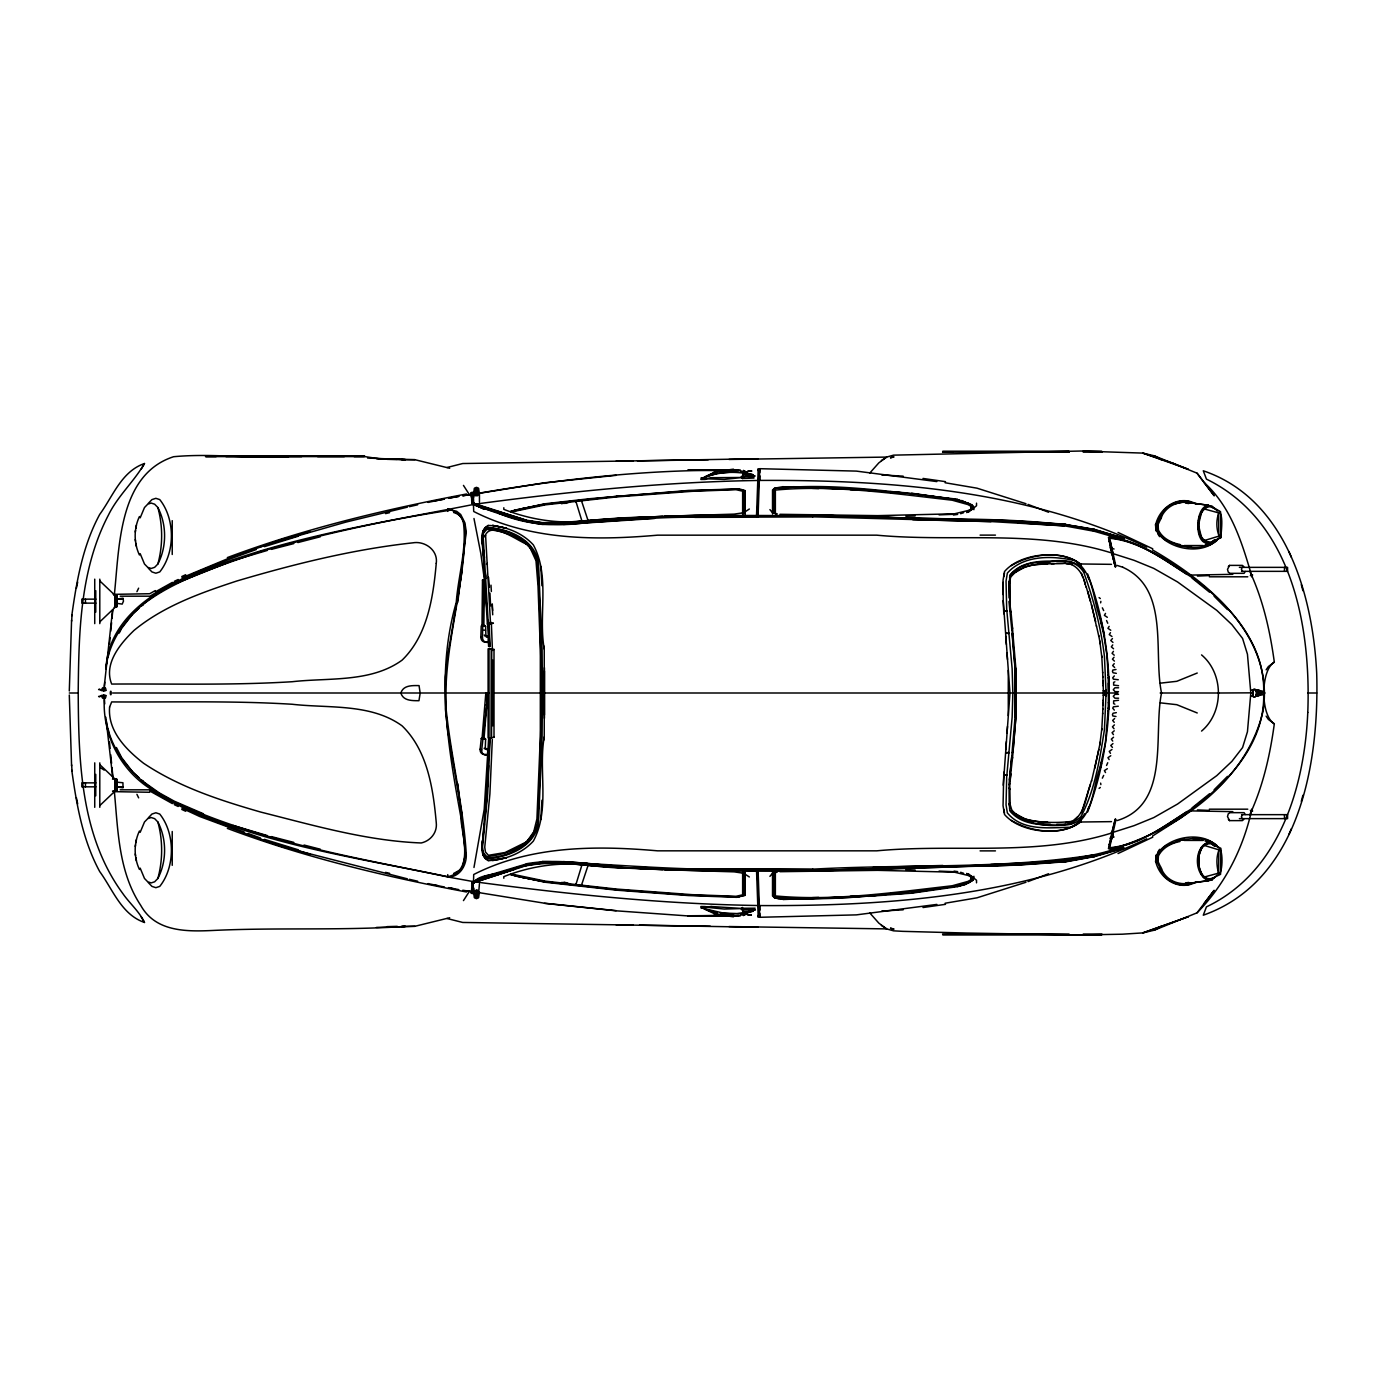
<?xml version="1.0" encoding="UTF-8"?>
<svg xmlns="http://www.w3.org/2000/svg" width="1386" height="1386" viewBox="0 0 1386 1386"><rect width="100%" height="100%" fill="white"/><g stroke="black" fill="none" stroke-linecap="round" stroke-linejoin="round"><path stroke-width="1.5" d="M112.561 791.008L116.701 791.042L116.701 790.072M116.701 789.171L115.229 789.899M116.701 783.748L116.701 785.273L115.229 785.273M116.701 782.016L116.701 780.89L115.107 780.89M115.107 607.137L116.701 606.375M116.701 606.011L115.107 605.595M116.701 600.034L116.701 601.576L115.229 601.576M116.701 598.319L115.107 598.319L116.701 598.423L116.701 597.193L115.107 597.193M1245.217 814.518L1244.126 812.664L1230.179 812.664L1228.256 813.825L1227.494 816.631L1229.607 820.616L1242.341 820.616L1243.744 819.455M473.51 882.432L473.7 874.514C530.422 845.616 595.304 845.391 657.57 850.831L876.749 850.831C954.989 843.537 1035.55 856.894 1111.815 832.951L1115.349 819.074M756.496 869.42L758.211 917.237L758.003 915.488M542.307 861.364C614.189 863.928 685.931 871.69 758.021 868.779L759.753 917.289L856.323 914.881L936.867 904.417M544.438 718.312L544.438 667.688M481.826 738.028L483.056 738.565L482.085 738.08L485.81 693.329L487.768 693.381L484.026 738.53L481.756 738.547L485.62 739.171L485.273 748.007L487.924 749.653L487.335 755.041L484.095 754.348A5.232 4.435 -66.6 0 1 480.11 749.237L481.271 738.478L485.135 739.085M541.146 734.771L541.233 724.999M539.466 785.446L541.614 693L539.466 600.536M544.248 739.743L544.248 646.24M1009.06 788.045L1009.199 804.868M1009.857 788.859L1010.169 804.4M486.867 693.381L486.729 705.127L481.704 749.913A5.232 4.435 -66.6 0 0 485.689 755.041M1106.548 765.47L1107.743 762.733M105.804 717.203C110.135 755.994 140.714 785.342 174.203 801.922C260.707 841.735 355.111 857.743 447.713 876.68L447.747 874.601M471.5 892.134C472.314 897.47 476.559 885.775 471.777 887.733L471.812 882.83L482.571 878.031L525.155 865.055L541.354 862.612L552.65 862.733M514.449 867.792C503.846 877.286 464.466 870.165 474.358 893.537L476.472 894.42L478.586 893.537L479.452 883.783M1251.523 695.928C1260.307 700.398 1252.615 687.196 1259.562 690.297C1262.351 693.191 1257.76 699.133 1256.114 694.525M1103.36 695.322L1103.36 690.678M1010.082 810.481C1024.289 825.71 1065.626 832.154 1080.941 816.579C1094.94 790.349 1099.808 759.008 1104.434 729.608L1106.08 693L1104.434 656.392C1101.004 627.754 1093.641 599.601 1083.817 572.522C1074.081 555.803 1052.944 562.543 1037.352 562.543C1027.061 563.132 1016.7 567.394 1010.082 575.502L1009.355 581.236M69.3 690.956L71.587 620.096M1009.736 602.494L1009.822 596.43M473.007 494.282L472.903 492.428L471.344 492.55L471.812 503.153L484.009 509.112L473.51 504.452C372.366 524.549 268.468 539.379 174.22 583.298L174.203 584.078C140.714 600.658 110.135 630.006 105.804 668.797M1102.996 705.301L1103.083 702.719M1105.993 696.049L1105.993 689.933M1108.211 708.315L1108.332 702.633M1108.644 696.084L1108.211 677.685M1087.663 811.953C1116.319 735.81 1116.336 650.19 1087.663 574.029M1012.04 633.454L1015.037 668.485L1015.176 717.567M1015.176 717.151L1015.176 668.433L1011.901 629.279M1100.64 783.125L1100.865 784.615M488.582 739.518L484.216 809.32L473.977 867.48M1012.023 752.598L1015.037 717.498M1012.161 752.581L1009.372 780.006M1012.889 752.529L1015.869 717.757L1015.886 668.797M489.241 739.466L486.85 793.121M489.639 739.656L488.998 755.301M490.09 739.414L487.664 793.814L482.519 847.089L483.368 852.788L486.815 856.6C505.543 854.764 529.071 847.348 535.81 827.685M492.74 725.866L492.74 660.117M492.325 739.379L489.899 793.97L484.753 847.227L485.464 852.026L488.444 855.318L505.006 852.529L526.351 841.96M758.974 915.73L757.345 869.767M1012.525 758.177L1015.921 716.493M1102.667 713.807L1102.858 708.714M1103.031 703.43L1103.169 700.207M1102.338 778.17L1103.672 775.432M1108.072 711.087L1108.194 707.969M488.461 642.376L485.204 642.151A5.232 4.522 -82 0 1 480.838 636.919L481.219 625.952L485.602 626.177L485.88 635.186L488.652 636.884L488.461 642.376L486.815 642.376A5.232 4.522 -82 0 1 482.449 637.144L483.853 587.612M483.87 625.433C477.113 625.796 489.847 626.368 482.9 625.45M481.999 625.45L482.484 580.11L484.442 579.85L483.853 625.97M544.438 714.951L544.438 671.032M1108.783 709.511L1108.783 676.472M539.293 786.572L539.83 771.759M540.575 751.507L541.129 736.694M539.431 786.364L537.837 818.831C537.352 844.715 508.991 856.998 486.711 858.142L487.37 858.54C509.771 857.432 538.201 844.958 538.686 818.97L542.099 736.832L542.463 690.938L542.099 649.168L538.686 567.03C538.201 541.042 509.771 528.551 487.37 527.442L486.677 527.858C508.974 528.967 537.352 541.285 537.837 567.151L539.431 599.618M544.248 736.919C538.201 770.737 550.346 809.719 533.333 841.111C522.037 853.464 504.729 860.1 488.184 860.602C480.89 856.773 481.323 847.141 482.657 840.193L488.132 771.759M701.836 908.263L703.048 908.177L700.9 907.83L705.422 908.003L702.962 907.691M743.156 909.944L741.285 909.389L753.759 909.372M488.565 765.592L487.56 786.971M753.984 478.031L742.498 478.551C741.51 473.769 757.154 478.672 754.157 475.675M1103.117 700.918L1103.377 695.079L1106.08 693L1108.696 692.948L1106.08 693.017L1103.377 690.904L1103.117 685.082M1102.823 709.424L1103.031 704.59M1108.367 702.841L1108.367 683.142M756.496 516.562L758.211 468.745L758.003 470.512M757.345 516.216L758.974 470.27M694.715 517.376L758.021 517.203L759.753 468.693L856.323 471.101L936.867 481.583M139.432 516.528C133.749 528.603 133.749 542.931 139.432 555.006M139.432 830.994C133.749 843.052 133.749 857.397 139.432 869.455M1259.822 692.463L1259.822 693.52M1261.399 693.52L1261.399 692.463M110.239 692.48C111.382 687.577 111.382 698.405 110.239 693.52M537.768 817.931L538.513 804.971M540.8 819.628L541.909 800.259M1101.783 729.348L1102.702 713.097M1108.124 710.741L1105.37 742.983L1101.108 762.577M1003.793 772.193L1003.048 805.734L1004.521 814.466C1020.391 833.107 1061.468 836.901 1080.456 822.054M1161.503 693.104C1153.013 734.961 1170.685 804.105 1117.185 820.564M1191.51 576.316C1166.7 559.511 1140.626 542.255 1110.688 536.607L1108.436 537.352L1111.884 553.257L1134.008 560.308L1153.776 568.399L1177.598 581.981L1216.769 610.36L1231.877 624.618L1242.584 638.444L1247.452 654.261L1250.813 693L1247.452 731.721L1242.584 747.556L1231.877 761.382L1216.769 775.64L1177.598 804.019L1153.776 817.584L1134.008 825.675L1111.884 832.726L1108.436 848.648L1110.688 849.393C1177.147 830.197 1245.858 782.276 1262.854 711.884C1275.328 638.322 1209.978 582.934 1152.476 549.913M71.622 621.171L72.037 614.864M104.348 687.872L104.73 682.12M1003.239 785.238L1009.978 693L1003.239 600.762L1003.048 580.249L1004.521 571.534C1020.391 552.893 1061.468 549.081 1080.456 563.929M1008.973 784.563L1011.797 756.254M1009.701 784.199L1010.983 773.96M1155.699 861.59L1155.941 855.162M1155.526 861.624L1156.6 854.989C1167.74 835.966 1204.295 829.694 1218.45 847.885M1156.167 861.503L1157.449 861.26L1157.83 855.353L1161.295 849.843L1167.151 845.113M1196.499 881.825C1179.642 891.683 1159.822 879.452 1155.733 861.59L1158.09 861.156L1158.436 855.89C1162.49 847.747 1171.343 843.156 1179.988 841.475M1198.543 856.236L1198.578 865.817M1006.375 741.579L1005.682 749.965M1006.998 732.934L1007.483 726.455M1008.28 715.661L1008.28 670.322M1198.578 520.183L1198.543 529.747M104.262 686.399L112.578 609.927M1109.372 844.455L1113.287 835.013L1112.473 832.016L1109.043 848.18C1137.854 846.118 1163.2 826.68 1187.005 811.555M114.31 594.958C119.439 547.834 118.243 474.653 173.596 456.722C211.833 453.101 250.208 458.766 288.496 456.86M484.39 823.89L482.068 846.881M484.805 819.421L485.706 809.822M486.139 805.266L487.214 793.762M1012.56 757.466L1009.857 781.756M108.229 656.756L108.87 650.363M109.494 643.97L110.118 637.577M110.741 631.184L111.59 622.66M112.006 618.399L112.838 609.875M472.903 492.428C475.814 499.982 469.767 500.294 471.344 492.55M833.54 515.661L694.681 515.384L621.032 517.879L563.426 522.418L542.376 522.626L526.455 520.218L471.864 502.72L482.571 507.952L525.155 520.928L541.354 523.388L587.317 521.396M472.661 494.369L472.626 492.896L471.309 493M473.094 493.277L473.7 511.486C530.422 540.384 595.304 540.609 657.57 535.169L876.749 535.169C954.989 542.446 1035.55 529.088 1111.815 553.031L1115.349 566.926L1109.354 541.354M1085.238 584.494C1083.332 573.579 1075.12 561.555 1062.646 563.6C1045.027 564.189 1023.266 561.642 1010.619 576.94L1009.701 582.934M568.918 884.164L561.261 882.622L568.988 883.506M561.191 883.28L563.184 882.293M563.114 882.951L564.622 882.276M567.463 883.402C561.625 880.803 566.909 884.632 565.99 882.553M759.528 470.807L759.753 468.693L759.753 472.713M1201.558 654.902C1223.994 673.735 1223.994 712.248 1201.558 731.08M104.262 699.583C102.616 737.56 122.869 774.376 156.393 792.29C245.391 842.844 349.151 855.734 447.782 876.957C459.788 877.477 466.805 865.055 466.268 854.226C463.322 805.387 451.143 757.813 446.136 709.251C443.26 653.759 461.122 600.173 464.431 545.062C465.939 534.06 467.602 516.077 453.603 512.508M1101.697 730.162L1101.818 728.655M1099.808 745.027L1100.103 742.168M457.796 602.269L466.268 531.774L464.916 522.851L460.689 514.483L456.67 511.295L447.782 509.043M482.415 840.644L481.791 850.19M1101.142 623.665L1099.843 618C1092.948 598.665 1093.554 573.319 1074.999 560.654C1052.927 555.63 1023.682 554.643 1007.379 573.076L1006.045 581.011L1006.686 608.922L1012.144 668.762L1012.854 692.983L1015.851 693L1012.854 692.983L1012.144 717.22L1006.686 777.061L1006.045 804.971L1007.379 812.924C1022.504 831.392 1048.925 827.65 1070.235 827.269C1093.589 817.983 1092.445 788.236 1099.843 767.983L1101.142 762.317M1100.068 742.879L1101.731 729.452M526.68 520.512C512.075 515.228 482.137 507.311 473.267 503.083L483.853 507.952L497.886 511.573M694.715 517.255C643.832 516.753 593.329 523.839 542.532 524.48C518.728 521.032 495.668 512.768 473.215 504.539L473.51 502.598L471.864 502.72M473.717 502.893L473.215 504.539M742.342 909.684A9.927 1.057 2.1 0 1 743.156 908.991L743.589 912.872L749.012 911.797L743.52 914.604L736.954 915.73M1256.114 691.458L1256.132 690.072L1251.523 690.072M740.367 913.928L743.589 913.495L742.827 910.03M71.76 615.852C76.628 580.977 82.727 545.772 99.688 514.449C112.959 496.257 121.466 471.431 144.473 463.513C134.044 481.531 117.741 496.049 108.437 515.055C80.197 569.04 78.829 631.41 78.222 690.973L78.222 695.01C78.673 762.976 80.994 836.59 122.852 893.606C129.626 903.377 139.432 911.624 144.473 922.47C121.466 914.552 112.959 889.743 99.688 871.534C82.727 840.211 76.628 805.023 71.76 770.148M1266.128 716.129L1268.381 719.438L1274.323 723.838C1270.061 755.024 1263.114 786.001 1249.791 814.673M1259.025 691.337L1259.025 694.646M1259.164 693.537C1257.241 698.787 1257.241 687.213 1259.164 692.446M1259.909 691.978L1260.394 693.641L1260.065 692.827M135.863 528.309L136.4 525.19M135.863 842.775L136.4 839.656M1093.329 531.011L1122.573 539.466L1123.821 538.253L1093.797 529.175M135.256 531.981L135.533 530.353M135.256 846.448L135.533 844.819M1009.562 577.615L1010.013 575.051C1019.507 563.097 1035.81 561.018 1050.138 561.105C1062.889 560.065 1077.459 559.407 1084.649 572.279M1116.007 566.562L1109.632 538.27C1140.228 541.06 1166.683 561.347 1191.925 577.425C1229.486 604.123 1265.435 644.074 1263.651 693C1265.435 741.908 1229.486 781.86 1191.925 808.558C1166.683 824.635 1140.228 844.94 1109.632 847.73L1116.007 819.421M1264.309 694.559L1256.288 695.685L1256.513 694.525M1256.807 694.75C1251.281 703.707 1251.281 682.293 1256.807 691.233M1099.86 744.317L1094.784 768.294M76.386 588.253L77.685 582.068M106.185 665.557C109.39 626.645 141.355 599.324 174.22 583.298M1003.707 576.836L1004.521 572.903M1080.526 565.973L1081.132 564.223A3.43 1.057 -90 0 1 1081.323 564.05M1098.821 749.566L1091.51 781.288M544.248 649.081C538.201 615.263 550.346 576.264 533.333 544.871C522.054 532.519 504.729 525.9 488.184 525.45C480.838 529.4 481.029 539.033 482.501 546.136L484.234 564.656M140.177 553.672L144.49 564.015L147.713 567.324L151.178 568.468L154.643 567.324L157.865 564.015C162.89 545.634 162.89 525.9 157.865 507.519L154.643 504.192L151.178 503.066L147.713 504.192L144.49 507.519L140.177 517.844M140.177 868.138L144.49 878.464L147.713 881.791L151.178 882.917L154.643 881.791L157.865 878.464C162.89 860.1 162.89 840.349 157.865 821.985L154.643 818.658L151.178 817.532L147.713 818.658L144.49 821.985L140.177 832.31M471.344 893.433L471.777 887.733M471.309 892.982L472.99 892.047M472.903 893.554L473.215 881.461L473.267 882.899L471.864 883.28L526.68 865.47M482.068 536.278L484.996 529.071M484.753 536.954C489.57 519.525 517.047 540.575 526.351 544.04M1198.492 856.444L1199.6 851.818M1198.509 520.374L1199.67 515.679M1111.884 832.726L1115.228 819.247M138.635 588.166L136.919 591.683M1301.298 801.351L1302.927 795.252M1090.453 784.476C1085.688 797.245 1085.082 814.518 1071.707 821.413C1055.612 823.163 1038.426 823.024 1022.764 818.312M1091.544 780.578L1081.496 812.664M1243.744 566.545L1242.341 565.384L1229.607 565.384L1227.494 569.351L1228.256 572.158L1230.179 573.336L1244.126 573.336L1245.217 571.482M582.432 863.339L575.71 885.221L576.212 884.008M1259.943 692.047L1259.614 691.146M1260.099 692.654L1259.961 691.649M1109.354 844.628L1112.265 835.446L1111.503 832.224L1111.763 833.714L1112.854 832.518M1009.199 581.115L1010.169 611.191M1087.663 810.36L1088.928 806.461M1251.645 810.412C1242.774 849.323 1224.947 884.372 1197.054 912.82L1154.313 930.179L1142.809 932.899L1122.244 934.199L1080.889 934.961L966.666 933.055L902.65 931.34L893.572 930.838L886.624 928.897L728.967 926.541M588.6 863.807L581.271 885.862L581.774 884.632M1010.169 581.583L1009.857 597.141M536.382 826.056L536.832 824.757M116.095 782.744L116.407 781.877M742.827 475.952L743.589 472.487L740.367 472.054M474.826 494.559L476.472 492.931L478.101 494.559L477.633 495.72L475.311 495.72L474.826 494.559L478.101 494.559M474.826 891.423L476.472 889.795L477.633 890.262L477.633 892.584L476.472 893.069L474.826 891.423L478.101 891.423M1288.893 834.493L1291.388 828.689M1201.714 511.573L1198.474 524.982L1201.627 538.166M1199.514 852.147L1201.281 848.059M1201.627 847.816L1198.821 856.167L1198.855 865.869M1157.708 522.643L1160.827 516.181M1196.499 504.157C1179.59 494.265 1160.013 506.652 1155.733 524.41L1156.86 524.618L1159.718 518.399M1156.86 524.618L1157.934 524.809L1161.641 516.926M469.438 891.285L463.461 900.605M141.181 469.178L144.473 463.513M1160.377 519.386C1164.621 506.93 1177.961 499.757 1190.626 503.083M119.248 633.038L121.119 629.4M157.865 564.015C166.822 546.898 166.822 524.636 157.865 507.519M157.865 878.464C166.822 861.347 166.822 839.102 157.865 821.985M1159.51 518.745C1163.824 505.907 1177.511 498.492 1190.505 501.888M1218.45 538.097C1204.295 556.306 1167.74 550.034 1156.6 531.011L1155.526 524.358L1155.941 530.838M1160.532 516.666L1162.715 512.664M1216.388 539.414L1210.758 543.312L1205.11 544.993M1217.203 540.263C1206.132 549.861 1189.153 548.302 1175.917 544.629M116.788 786.815L116.233 782.865M482.675 532.259L486.85 527.771M1253.239 690.072L1253.239 695.928M1157.778 852.251L1159.597 849.341M1157.189 855.526L1159.476 851.888M971.309 880.734L971.777 877.702M971.534 881.167L972.002 878.118L966.683 873.388M972.955 879.833L965.851 884.32L957.553 886.642L911.642 893.19L868.468 896.326M485.412 527.304L483.16 530.769L488.184 525.45M1266.128 669.854L1268.381 666.545L1274.323 662.144C1270.061 630.959 1263.114 599.999 1249.791 571.309M514.587 869.334L471.864 883.28M1111.815 553.031L1109.043 537.803C1137.854 539.864 1163.2 559.303 1187.005 574.445M1264.725 693.52L1264.725 692.48M116.84 599.047L123.025 598.18L123.475 601.143L122.193 604.105L116.095 603.239M1112.854 553.464L1110.377 541.718L1109.372 541.528M1201.264 512.162L1204.001 508.471M1264.378 693.52L1256.288 695.685M1197.054 912.82L1214.136 890.297L1204.087 903.516M1201.177 848.423L1203.88 844.871M1217.306 874.964L1211.797 880.093L1186.243 883.748M121.483 628.551L132.848 613.842L138.843 608.437M869.732 473.111L878.845 462.855L886.624 457.085L893.572 455.145L1080.889 451.022L1142.809 453.101L1154.313 455.821L1197.054 473.18L1214.136 495.686L1197.054 473.18M472.626 893.086L472.661 891.614M776.299 871.066L774.445 873.457L774.445 897.348L775.692 898.197M769.906 876.368L772.141 873.734L777.321 872.019M116.233 603.118L116.788 599.168M473.717 883.09C474.549 879.694 471.361 885.1 473.302 882.743M749.341 509.009L743.641 512.751L734.164 514.119L664.691 516.268M969.767 510.498L972.002 507.865L971.534 504.816M972.747 508.038L968.208 511.677M1084.649 813.721C1077.009 827.529 1061.174 825.467 1047.851 824.843C1034.199 824.653 1018.987 822.314 1010.013 810.949L1009.562 808.367M1010.654 576.94L1014.639 572.764L1024.947 567.082M747.193 912.56L752.303 911.087L749.116 910.723M148.337 503.326L151.958 499.584L155.856 498.319L159.754 499.584C175.277 518.988 175.277 552.546 159.754 571.933L155.856 573.215L151.958 571.933L148.337 568.208M148.337 817.792L151.958 814.05L155.856 812.768L159.754 814.05C175.277 833.436 175.277 867.012 159.754 886.399L155.856 887.681L151.958 886.399L148.337 882.657M527.217 841.007L533.731 831.86L536.919 818.935L540.332 736.746L540.332 649.237L538.011 586.053L535.984 560.741L530.214 548.059M1214.101 789.795L1227.494 776.368M704.261 477.39C718.381 472.072 734.285 470.911 749.012 474.185L740.28 470.634L723.128 470.824L714.292 472.695L703.863 477.408L717.255 473.423M1242.116 567.359L1241.388 569.351L1242.636 571.344M1074.548 819.836L1077.58 816.908M99.792 621.864L115.107 607.328L115.107 595.443L99.792 580.907M99.792 805.578L115.107 791.042L115.107 779.157L99.792 764.622M741.389 477.72L742.498 478.551M1080.456 821.361C1063.408 837.005 1029.452 831.756 1011.347 820.339M1228.342 566.545L1229.607 565.384M1163.218 848.111L1166.44 845.373L1180.058 840.297M1166.094 508.575L1170.321 504.972L1183.349 501.94L1176.281 502.72M1192.116 807.847L1209.458 793.831M1162.074 848.89L1166.44 845.373M1191.51 809.684L1180.855 817.931L1152.476 836.07M747.279 914.795L750.814 915.141M704.573 478.083L702.962 478.291M1099.081 788.391L1100.311 787.456M1242.636 814.656L1241.388 816.631L1242.116 818.624M1203.498 509.147L1206.097 507.189M1211.589 541.995L1214.188 540.055M1214.812 540.072L1211.607 542.359L1220.893 537.647C1221.274 529.798 1223.405 516.753 1219.385 511.573C1215.817 519.438 1216.111 529.695 1219.715 537.525L1220.893 537.647L1220.564 511.677L1211.728 506.652L1214.309 508.402M1214.916 540.731C1189.101 557.293 1194.801 486.07 1217.306 511.018M748.249 912.023L743.416 915.557L748.249 912.629M1011.347 565.661C1029.452 554.227 1063.408 548.977 1080.456 564.639M1250.588 575.034L1252.615 574.878L1251.714 576.801M140.558 606.306C175.138 579.088 218.26 566.753 259.026 551.975C322.072 534.372 387.144 519.663 451.403 510.031C457.293 512.508 462.439 516.874 463.53 523.527C466.684 549.826 458.212 576.212 456.254 602.408C435.689 673.856 447.661 744.802 460.706 816.129C461.382 834.233 474.982 871.136 447.713 876.68M510.741 512.231L514.604 510.273M967.515 511.469L970.65 509.338M966.683 512.595L970.425 509.736M968.398 512.214L972.955 508.541L972.244 504.885L957.362 499.48M1203.377 845.564L1205.976 843.797M1214.933 877.251C1195.494 887.56 1191.977 840.159 1212.196 843.953M773.977 488.981L772.522 489.951L772.522 514.015M775.692 487.803L774.445 488.634L774.445 512.543L776.299 514.934M881.409 460.533L886.624 457.085L728.967 459.459M113.271 594.351L149.688 593.728L155.301 590.592M141.84 605.734L143.243 604.85M1211.659 543.399L1214.309 541.735M1122.573 846.534C1122.747 849.185 1124.237 848.561 1122.573 846.534C1080.318 861.797 1035.151 862.577 990.799 864.466M754.175 475.866L752.615 476.351M754.625 476.108L753.204 476.576M968.485 882.345L973.37 879.59L973.925 876.298M968.675 882.795L972.452 880.612M1274.323 662.144C1260.29 670.304 1260.324 715.661 1274.323 723.838M741.649 896.136L742.965 895.391L742.965 871.534M1154.313 930.179L1161.225 926.298M155.475 591.805L172.384 582.38M567.463 502.598C555.266 505.006 564.206 502.252 568.988 502.494M743.52 915.228L747.193 913.391M1197.244 673.024L1176.801 681.306L1160.29 683.159M1113.443 651.333L1112.074 653.274L1114.24 655.214M1112.733 644.906L1111.347 646.846L1113.547 648.769M750.398 912.092L752.269 911.087L750.398 911.555M1105.508 613.409L1104.399 615.349L1107.345 617.29M1109.147 626.385L1107.951 628.326L1110.775 630.266M1110.463 632.64L1109.25 634.58L1111.97 636.503M1114.032 657.241L1112.456 659.164L1114.413 661.105M1114.24 663.634L1112.663 665.557L1114.639 667.498M201.836 571.084L174.203 584.078L233.004 560.55L267.29 550.433M1146.707 838.79C1026.628 895.72 891.302 906.201 760.065 905.578M1118.052 853.533L1152.754 837.196M181.774 576.541L185.689 574.722M174.272 581.34L178.17 579.521M182.068 577.702L227.65 558.731L282.363 539.258M1114.327 675.883L1112.733 677.806L1113.408 679.175L1118.277 679.746M1100.865 601.368L1100.64 602.858M1114.864 681.825L1113.616 682.38L1113.651 685.117L1118.537 685.689M1250.345 575.692L1251.471 575.19M970.269 881.357L961.537 885.03L952.199 886.849C893.953 893.277 832.899 902.754 774.67 896.881L774.67 873.007M969.455 882.31L964.344 884.649M473.215 881.461L484.009 876.888M472.193 883.142L482.623 878.499L497.747 874.601M473.267 882.899L483.853 878.048L497.886 874.41M476.784 881.046L483.749 877.979M1114.639 718.502L1112.663 720.425L1114.24 722.366M1114.413 724.878L1112.456 726.818L1114.032 728.759M1114.24 730.786L1112.074 732.709L1113.443 734.649M1070.546 821.933L1071.742 821.413M476.472 488.686L474.826 490.315L476.472 491.961L477.633 491.476L477.633 489.171L476.472 488.686L476.472 491.961M476.472 894.022L474.826 895.668L475.311 896.829L477.633 896.829L478.101 895.668L476.472 894.022L476.472 897.314M1113.547 737.213L1111.347 739.154L1112.733 741.077M1112.975 743.572L1110.775 745.495L1112.456 747.435M510.741 511.157L544.577 503.811L590.349 498.648M512.525 511.729L545.582 504.816L616.562 496.933L692.082 491.32L736.018 489.708L742.636 491.181L742.636 513.738M1028.031 881.583L1048.578 873.752M510.533 511.711L540.835 504.972M227.339 557.588C304.643 528.551 385.499 509.286 466.545 493.988M256.306 549.514C219.837 562.56 183.143 575.796 150 596.188L120.166 596.188M714.292 472.366L704.642 477.044M490.54 623.804L485.602 535.637L483.142 535.637L482.224 535.966L487.352 624.064L490.731 623.735L487.352 624.064M484.684 535.966L485.602 535.637M490.02 623.995L493.399 623.198M966.007 883.87L957.362 886.52M1111.97 749.48L1109.25 751.42L1110.463 753.343M960.637 513.721L963.634 512.681M264.414 546.656L298.406 536.139M1110.775 755.734L1107.951 757.657L1109.147 759.597M1025.986 882.258L976.957 897.833L945.079 903.239M496.621 874.878L514.275 868.953M1107.345 768.71L1104.399 770.633L1105.508 772.574M453.603 873.492L460.412 869.784L462.56 867.099L465.505 854.105L457.796 783.714M517.515 867.688L525.225 865.141M501.282 873.007L515.592 868.312M742.653 474.792L753.343 474.757L751.87 474.462M964.396 883.783L957.83 885.463M1070.269 823.96L1073.613 822.868M526.559 863.911L483.714 876.766M513.011 869.403L526.368 865.089L542.324 862.664M517.376 867.757L526.247 864.951M747.574 912.231L750.692 911.434M260.014 546.898L263.998 545.703M275.97 542.082L345.686 522.158L407.363 507.155M1204.642 545.928L1210.324 544.23M701.836 477.72L704.573 477.893M701.853 477.91L700.9 478.153L703.048 478.153M748.18 470.876L748.613 471.205M462.179 815.696L447.609 729.729L445.374 709.13L445.374 676.87L447.609 656.254L462.179 570.287M714.154 471.933L733.471 469.161M1109.926 838.166L1114.067 836.971M1093.71 856.132L1122.799 847.799M1123.821 847.747L1093.537 856.513L1064.413 861.763M1093.797 856.808L1123.89 848.197M449.67 917.74L414.899 926.298L402.009 926.489M890.505 457.848L893.641 456.982M1022.764 567.671L1033.142 564.847L1047.729 563.79M1201.385 874.202L1203.602 877.217L1218.571 873.128L1219.385 874.427C1222.643 869.992 1222.989 852.598 1219.715 848.457C1216.007 855.924 1216.388 865.245 1218.571 873.128L1218.866 849.843L1203.498 845.2L1209.389 842.515M284.321 538.721L309.858 531.808M565.99 503.447C568.104 501.385 561.521 504.643 566.025 502.91M715.748 471.985L718.624 471.223M705.422 479.435L700.814 479.469M1209.528 506.427C1194.178 510.135 1194.663 544.265 1212.196 542.03M1212.248 542.723L1206.063 542.55M271.379 549.376L293.797 543.589M297.886 542.55L320.305 536.763M446.985 467.498L462.716 463.53L633.177 460.914M1179.313 840.557L1184.285 839.24M755.179 908.194L741.389 908.263M1176.09 841.319C1189.223 837.854 1206.218 836.07 1217.203 845.72M385.551 513.617L389.605 512.647M492.654 860.602L506.635 857.726L488.184 860.533L483.16 855.214L485.412 858.696M774.843 488.149L783.229 486.625M962.144 885.169L911.642 892.757M409.39 506.67L417.671 504.781M428.031 502.408L444.438 498.995M700.814 906.513L705.422 906.565M751.403 915.193L749.029 914.621M514.795 510.135L544.871 504.261L519.75 509.078M99.809 689.137L98.614 689.518L105.682 690.73M749.861 911.607L737.04 913.565L723.215 913.045L703.863 908.575L718.624 914.413L733.592 915.748M1206.063 843.433L1208.835 842.913M1208.956 879.885L1220.564 874.323L1220.893 848.353L1211.607 843.624L1214.812 845.91M1212.386 879.712L1206.669 879.521L1203.602 877.217M434.234 500.97L444.369 499.151M1093.537 854.85C1000.848 869.594 906.253 863.928 812.733 869.178M1064.604 861.364L1094.749 856.063M1064.639 862.057L1094.819 856.531M751.662 471.153L749.029 471.361M738.236 896.725L745.079 894.992L745.079 871.551M479.279 493.156C564.916 478.499 651.853 468.918 738.825 470.426L687.681 470.218L734.528 470.547M478.707 493.416L544.559 482.778L616.129 475.329M542.619 862.075L527.148 864.5M458.801 496.361L448.527 498.198L458.714 496.379M462.959 495.72L471.015 494.473L462.785 495.755M526.282 863.79C557.709 858.055 589.674 864.673 621.205 866.25M525.19 865.522L542.567 863.062M526.455 865.765C557.744 859.753 589.639 866.648 621.032 868.104M542.428 504.643L549.151 503.742M922.972 907.535L945.512 904.33M101.282 695.46L104.106 695.131M1185.48 882.917L1188.841 882.432M1190.626 882.899C1178.862 885.845 1165.834 880.214 1161.347 868.572M1185.325 884.129L1188.72 883.644M1190.505 884.112C1177.476 887.542 1163.876 880.006 1159.51 867.255C1163.304 877.061 1172.435 884.701 1183.349 884.043L1179.954 883.662M752.615 910.359L755.405 909.909L753.204 909.407M1189.673 883.28L1208.904 880.647C1193.9 875.952 1193.259 846.396 1208.783 842.134L1212.248 843.26M720.2 472.938L733.679 471.933M957.12 514.154L939.067 514.864M953.447 515.003L957.657 514.397M475.051 504.175C569.057 491.528 663.599 481.912 758.523 480.457M549.012 503.794L616.545 496.292L691.545 490.713M561.191 502.702L568.918 501.836M561.261 503.361L565.124 502.927M590.54 498.631L688.478 490.436L739.379 488.911L744.819 490.453L744.819 512.803M590.367 499.116L591.978 498.943M903.17 909.822L881.842 911.035M740.28 915.938L723.128 915.574M752.009 476.403L753.204 476.386M736.105 896.915L739.535 896.586M596.534 521.431L608.766 520.391M612.837 520.045L620.98 519.352M586.988 520.98L621.101 518.191M587.023 521.448L621.084 518.572M105.682 695.27L98.614 696.482L99.809 696.846M748.457 470.928L751.299 470.876M1203.239 545.564L1184.164 545.564M1219.923 693L1253.013 692.827M497.782 512.855C526.056 525.502 557.172 526.715 587.473 522.574M1184.164 840.418L1203.239 840.436M868.468 895.893L845.98 897.192M868.485 896.153L783.055 899.514M564.916 523.891L573.457 523.25M579.85 522.765L586.261 522.279M871.326 895.01L875.571 894.698M890.436 893.606L894.68 893.294M562.907 522.695L587.352 521.015M563.496 524.41L654.487 518.485M870.616 895.027L874.93 894.715M890.055 893.606L894.368 893.294M870.616 895.737L885.741 894.646M890.055 894.334L905.162 893.242M616.545 496.292L620.582 496.015M1018.225 864.431L1065.609 861.312M1018.034 864.829L1064.743 861.555M1065.661 861.763L1018.242 865.124L976.142 866.215M723.128 470.408L740.28 470.045M905.89 516.285L915.124 515.973M1111.503 821.638L1081.513 822.002M1037.352 562.543L1050.345 561.746M1066.25 822.175L1069.42 822.002M779.954 871.69L877.684 870.339L954.521 872.192L971.673 876.333L976.524 880.249L976.524 882.847M747.972 914.639L749.635 915.228M991.007 865.626L1019.178 864.379M990.834 866.025L1019.195 864.847M620.859 518.156L654.452 516.787M620.876 518.607L654.435 517.186M1191.648 575.069L1232.812 574.341M1197.435 576.074L1209.285 575.571M640.349 518.589L653.256 518.069M749.861 474.393L743.589 473.111L742.827 476.732L752.234 476.489M688.045 490.956L736.694 489.154M942.948 866.77L976.905 865.47M942.809 867.151L991.129 865.817M976.922 865.921C858.315 870.651 739.466 873.838 620.859 867.844M812.404 897.643L818.71 897.435M850.19 896.326L856.479 896.118M799.809 898.804L779.798 898.786M806.098 898.596L839.673 897.418M793.485 899.289L856.444 897.088M376.455 927.425L414.899 926.298M833.35 869.888L873.475 868.554M873.232 868.779L812.785 870.547L758.021 870.269L833.54 870.321M833.315 870.287L873.492 869.022M943.034 452.165L953.273 452.165M873.093 867.411L942.896 865.47M873.197 868.589L913.374 867.428M873.145 868.987L913.391 867.879M654.313 516.753L694.698 515.696L833.367 515.904M654.417 516.995L758.021 515.713M654.331 517.203L694.698 516.077L833.523 516.129M912.906 867.463L943.589 866.718M912.82 867.861L943.606 867.186M752.009 910.377L753.759 910.342M752.234 910.463L753.204 910.446M751.87 911.52L753.343 911.226L742.653 911.191M205.925 456.6L216.164 456.6M749.116 475.277L752.303 474.896L747.574 473.769M833.523 869.854L654.331 868.779M616.094 461.191L757.969 458.731M489.986 623.319L493.208 623.267M397.21 926.541L386.971 926.697L397.713 926.541M401.316 926.472L405.405 926.402C342.082 930.682 278.621 927.459 215.263 930.352C188.357 931.652 155.908 932.761 140.748 905.404C118.364 871.707 118.018 829.816 114.31 791.042M637.456 460.862L708.229 459.771M551.888 522.869L563.53 522.713M552.546 523.076L563.444 523.111M546.482 862.023L550.363 861.971M1051.264 563.738L1054.226 563.704M662.647 516.372L592.827 519.993C562.647 524.809 532.068 520.426 503.811 509.355L503.811 507.744M1103.377 690.904L1106.028 690.886M1056.721 824.323L1065.557 824.254M915.124 870.01L905.89 869.698M732.397 915.47L687.647 915.903L616.094 910.81L544.525 903.36M1091.25 452.165L1101.472 452.165M354.14 456.6L364.379 456.6M975.969 520.079L991.874 519.941M976.142 520.478L1019.178 521.604M990.973 521.656L812.733 516.805M701.507 907.709L703.048 907.83M963.045 452.165L989.847 452.165M1054.677 452.165L1069.074 452.165L942.567 452.165M758.021 517.082L812.75 516.943M541.354 522.92L552.806 522.869M552.65 523.267L542.221 523.128L526.23 520.72M1005.682 452.165L1038.807 452.165M225.935 456.6L252.754 456.6M268.589 456.6L301.715 456.6M317.585 456.6L344.369 456.6M114.137 595.46L116.701 595.443L116.701 607.328M112.509 779.157L116.701 779.157L116.701 791.042M942.827 451.212L1068.952 451.212M1083.02 451.212L1101.679 451.212M1083.228 452.165L1101.939 452.165M205.734 455.89L364.57 455.89M205.474 456.6L364.847 456.6L382.311 459.251M980.093 535.117L995.46 535.117M1081.513 563.981L1111.503 564.345M1239.379 567.359L1287.577 567.359L1287.577 571.344L1241.544 571.344M1209.354 576.801L1247.798 576.801M484.442 579.85L483.541 579.85L484.251 591.51L485.152 591.51L483.194 591.372L484.095 591.372M482.484 580.11L483.385 580.11M116.701 595.651L115.107 595.651L116.701 595.443L115.229 595.634L116.701 596.586M115.107 596.24L116.701 596.24L115.107 596.777M95.877 599.15L81.826 599.15L81.826 603.135L95.877 603.135M114.969 599.168L122.973 599.15M115.229 599.67L116.701 599.67M115.107 599.861L116.701 599.861M115.229 601.212L116.701 601.212M115.107 601.385L116.701 601.385M115.107 602.927L116.701 602.927M115.229 603.118L116.701 603.118M115.107 604.365L116.701 604.279M115.229 604.66L116.701 604.66M115.229 605.821L116.701 605.821M116.701 606.184L115.229 607.155M115.107 606.531L116.701 606.531M482.986 625.623L485.135 625.623M487.04 636.659L485.932 636.659L488.652 636.884M1112.456 638.548L1110.775 640.488L1112.975 642.428M485.204 642.151L486.85 642.151M491.493 648.873L488.097 648.873L488.097 737.889L491.493 737.889L491.493 648.873L491.302 737.889M494.213 649.48L490.783 648.873M1115.99 669.473L1112.837 670.044L1112.456 671.413L1113.079 672.782L1116.336 673.336M1118.589 687.785L1114.916 687.785L1113.287 689.726L1115.072 691.666L1118.502 691.666M1256.513 691.458L1256.288 690.297L1264.309 691.423M69.3 693L78.222 693M112.509 693L488.998 693M492.914 693L1117.774 693M1160.169 693L1219.074 693M1307.778 693L1316.7 693M1118.502 694.334L1115.072 694.334L1113.287 696.257L1114.916 698.197L1118.589 698.197M1118.537 700.294L1113.651 700.866L1113.616 703.603L1114.864 704.175M487.629 705.127L485.689 704.677M1118.277 706.236L1113.408 706.808L1112.733 708.177L1114.327 710.117M1116.336 712.647L1113.079 713.218L1112.456 714.587L1112.837 715.956L1115.99 716.51M494.213 737.213L490.783 737.889M484.112 748.319L487.924 749.653M115.229 779.33L116.701 779.33L115.107 779.348M115.107 779.157L116.701 779.157M115.107 779.954L116.701 779.954L115.107 780.474M115.229 780.301L116.701 780.301M115.229 780.664L116.701 780.664M115.107 782.016L122.938 782.744L123.025 787.82L116.84 786.936M115.107 782.12L116.701 782.12M95.877 782.865L81.826 782.865L81.826 786.832L95.877 786.832M115.229 783.367L116.701 783.367M115.107 783.558L116.701 783.558M115.229 784.909L116.701 784.909M115.107 785.1L116.701 785.1M115.107 786.624L116.701 786.624M114.969 786.815L122.973 786.832M115.107 788.062L116.701 787.993M115.229 788.357L116.701 788.357M115.107 789.292L116.701 789.518M120.166 789.812L150 789.812C179.487 807.813 211.66 820.581 244.144 832.033M115.107 790.245L116.701 790.245M115.107 790.834L116.701 790.852M149.688 792.272L113.271 791.631M1209.354 809.181L1247.798 809.181M1232.812 811.642L1191.648 810.914M1241.544 814.656L1287.577 814.656L1287.577 818.624L1239.379 818.624M980.093 850.883L995.46 850.883M942.567 934.043L1069.074 934.043M1083.228 934.043L1101.939 934.043M942.827 934.978L1101.679 934.978M881.842 474.965L903.17 476.16M939.067 871.118L957.12 871.829M694.715 868.745L812.75 869.057M758.055 870.512L654.313 869.247M760.065 480.422C891.302 479.781 1026.628 490.263 1146.707 547.193M957.553 499.341L952.217 498.613C893.693 492.099 832.154 482.172 773.7 488.617L773.492 513.045M783.003 486.884L799.809 487.179M541.354 863.062L552.806 863.131M749.098 471.205L747.972 471.344M976.142 865.522L991.856 865.574M975.969 865.904L991.874 866.042M449.67 468.26L414.899 459.684L401.316 459.528M1056.721 561.659L1065.557 561.746M114.154 607.328L115.107 607.328M1103.377 695.079L1106.028 695.114M662.647 869.611L592.827 865.99C562.647 861.191 532.068 865.557 503.811 876.628L503.811 878.239M414.899 459.684L386.971 459.286L397.21 459.459M544.559 523.943L550.363 524.029M551.905 862.664L563.444 862.889M551.888 863.131L563.53 863.287M633.177 925.068L462.716 922.452L446.985 918.502M639.587 925.172L710.308 926.246M757.969 927.251L616.094 924.808M812.768 514.951L873.492 516.978M752.234 475.519L753.204 475.554M752.009 475.623L753.759 475.658M912.82 518.139L943.606 518.797M912.906 518.52L943.589 519.265M912.768 519.698L990.799 521.534L1064.5 525.918M873.197 516.701C947.036 520.755 1021.846 515.783 1094.819 529.469M873.145 517.013L913.391 518.104M912.976 518.329L833.315 515.713M873.197 517.394L913.374 518.572M654.417 869.005L694.698 870.096M833.35 516.094L873.475 517.428M758.523 905.526C663.599 904.088 569.057 894.472 475.051 881.825M376.455 458.575L405.405 459.598L367.602 458.056M793.485 486.694L868.485 489.83M806.098 487.404L839.673 488.565M845.98 488.79L911.624 493.468L952.199 499.133L968.485 503.638L973.37 506.392L973.925 509.684M856.444 489.414L793.485 487.214L775.9 488.288L774.67 489.119L774.67 512.993M812.404 488.34L818.71 488.565M850.19 489.656L856.479 489.882M688.045 895.044L736.694 896.829M742.827 909.251L752.234 909.511M942.809 518.832L976.922 520.062M942.948 519.23L976.905 520.53M640.349 867.411L653.256 867.931M485.81 693.329L487.768 693.381M1197.435 809.926L1209.285 810.412M620.876 867.376L654.435 868.814M621.049 867.601L654.452 869.195M717.255 912.577L704.105 908.939L714.292 913.617M750.64 470.755L751.662 470.911M990.834 519.975L1019.195 521.153M991.007 520.356L1018.363 521.379M779.954 514.293L877.684 515.644L954.521 513.79L971.673 509.65L976.524 505.734L976.524 503.153M1066.25 563.825L1069.42 563.998M664.691 869.715L734.164 871.863L743.641 873.249L749.341 876.974M733.679 914.05L720.2 913.045M1037.352 823.44L1050.345 824.254M733.471 916.822L714.154 914.05M1018.034 521.171L1065.661 524.22M1018.225 521.552L1065.609 524.688M1017.965 522.73L1064.275 525.796L1093.537 531.15M691.545 895.269L616.475 889.673L549.012 882.189M616.545 889.708L620.582 889.985M1256.288 690.297L1264.378 692.48M562.941 862.82L587.317 864.587M562.907 863.287L587.352 864.985M870.616 490.246L885.741 491.337M890.055 491.649L905.162 492.758M871.326 490.973L875.571 491.285M890.436 492.376L894.68 492.688M870.616 490.973L874.93 491.285M890.055 492.376L894.368 492.688M1047.729 822.193C1035.099 821.95 1020.824 820.443 1011.867 810.394M1193.017 837.802L1195.113 837.958M1195.633 838.876L1193.554 838.738L1199.081 839.188M1193.329 839.916L1195.338 840.072M564.916 862.092L573.457 862.733M579.85 863.218L586.261 863.703M1191.544 547.106L1176.09 544.681M563.496 861.59L587.473 863.426M1250.813 693L1253.013 693.173M750.242 914.673L751.299 914.76M587.023 864.552L621.084 867.411M586.988 865.003L621.101 867.809M596.534 864.552L608.766 865.592M612.837 865.938L620.98 866.631M736.105 489.067L739.535 489.414M752.009 909.58L753.204 909.597M783.229 899.358L773.7 897.383L773.492 872.937M564.535 882.934L566.025 883.073M616.129 910.654L544.559 903.222L478.707 892.584M104.106 690.869L101.282 690.523M590.367 886.884L591.978 887.057M1160.29 702.841L1176.801 704.694L1197.244 712.976M561.261 882.622L565.124 883.073M549.151 882.241L542.428 881.34M954.07 871.136L957.657 871.603M527.148 521.482L542.619 523.908M752.615 475.641L754.902 475.814M1186.243 502.234L1208.904 505.336L1189.673 502.72M1185.325 501.871L1188.72 502.338M1185.48 503.083L1188.841 503.551M911.642 493.225L957.605 499.774L969.455 503.672M481.722 625.433L483.056 625.606M483.991 625.952L485.602 626.177M483.853 630.076L485.464 630.301M480.838 636.919L482.449 637.144M922.972 478.447L945.512 481.652M525.19 520.478L542.567 522.92M467.117 890.921L471.015 891.527L462.785 890.245M454.643 888.98L448.458 887.646L458.801 889.621M466.545 891.995C385.499 876.697 304.643 857.432 227.339 828.395M945.079 482.744L976.957 488.167L1025.986 503.724M1156.167 524.497L1158.09 524.844L1158.436 530.11C1162.404 538.322 1171.395 542.792 1179.988 544.525M510.533 874.271L523.44 877.546M738.236 489.258L745.079 490.99L745.079 514.449M1064.413 524.237L1093.537 529.469L1123.821 538.253M1064.604 524.618L1094.749 529.92M447.782 876.957L473.527 881.635M428.031 883.592L438.288 885.741M750.398 474.74L752.286 474.584L750.398 473.891M1212.386 506.271L1206.669 506.479L1203.602 508.783L1218.571 512.855L1218.866 536.139L1203.498 540.8L1206.548 542.931M1208.956 506.115L1214.933 508.731M519.75 876.905L544.871 881.739L528.984 878.499M540.835 881.028L515.731 876.125L510.741 873.752M434.234 885.013L444.438 886.988M752.615 909.649L754.157 909.805M750.692 474.566L747.245 473.769M409.39 879.313L417.671 881.219M957.83 500.537L964.396 502.2M774.843 897.833L778.776 898.925M1180.058 545.686L1166.44 540.627L1162.074 537.11M385.551 872.366L389.605 873.336M407.363 878.828L284.321 847.262M742.827 476.732L743.156 477.009A9.927 1.057 -2.1 0 1 742.342 476.299M742.619 477.113L741.285 476.593L743.156 476.039M267.29 835.567L233.004 825.45M271.379 836.607L293.797 842.393M304.002 845.027L320.305 849.22M715.748 913.998L718.624 914.76M298.406 849.861L264.414 839.344M890.505 928.135L893.641 929.001M1123.89 537.803L1122.625 537.803L1122.573 539.466M1093.71 529.868L1122.799 538.184M1109.926 547.834L1114.067 549.012M1205.11 840.99L1210.758 842.671L1216.388 846.586M182.068 808.298L199.619 816.475L263.998 840.297M275.97 843.918L309.858 854.174M517.376 518.225L526.247 521.049M1122.695 567.22C1170.027 588.461 1153.048 651.957 1161.503 692.879M513.011 516.58L526.368 520.911M1070.269 562.04L1073.613 563.114M961.659 500.467L972.955 506.15M1117.185 565.436L1122.868 567.272M501.282 512.976L515.592 517.671M777.321 513.963L772.141 512.248L769.906 509.615M517.515 518.312L525.225 520.859M514.119 516.839L482.623 507.501L472.193 502.841M496.621 511.122L514.275 517.03M260.014 839.084L282.363 846.742M960.637 872.279L963.634 873.319M248.198 833.506L260.36 837.941M512.525 874.254L545.582 881.167L616.562 889.067L692.082 894.663L736.018 896.292L742.636 894.819L742.636 872.262M510.741 874.826L544.941 882.224L616.475 890.158L688.478 895.564L736.607 897.331L744.819 895.529L744.819 873.18M1028.031 504.417L1048.578 512.248M1024.947 818.918L1014.639 813.235L1011.901 810.394L1009.701 803.048M1070.512 564.085L1071.707 564.57M483.974 738.028L485.204 738.565M482.986 738.08L485.62 739.171M481.271 738.478L482.865 739.171M485.239 748.977L486.815 749.653M480.11 749.237L481.704 749.913M485.758 754.348L487.335 755.041M203.43 813.773L174.186 801.143L159.182 792.827L140.558 779.677M476.784 504.937L483.749 508.004M966.7 503.031L970.269 504.643M1250.345 810.308L1251.471 810.81M174.272 804.66L178.17 806.479M181.774 809.441L185.689 811.26M1118.052 532.449L1152.754 548.787M201.836 814.916L174.22 802.685M743.52 470.755L747.193 472.591M149.844 791.042L172.384 803.603M1154.313 455.821L1161.225 459.702M741.649 489.864L742.965 490.592L742.965 514.449M748.249 473.371L743.416 470.426L748.249 473.977M1211.659 842.601L1214.309 844.247M141.84 780.249L143.243 781.132M100.797 767.913L104.175 770.096M881.409 925.467L886.624 928.897L878.845 923.145L869.732 912.872M773.977 897.019L772.522 896.032L772.522 871.967M1203.377 540.436L1205.976 542.203M968.398 873.786L972.955 877.442L972.747 880.335M968.208 874.306L972.747 877.962M967.307 874.116L970.65 876.645M486.85 858.229L482.675 853.724M1251.714 809.181L1252.615 811.105L1250.588 810.949M1211.659 842.896L1214.916 845.269M1211.589 843.987L1214.188 845.945M1203.498 876.836L1206.097 878.793M1099.081 597.591L1100.311 598.544M1192.116 578.135L1209.458 592.151M1166.094 877.425L1170.321 881.011M1167.151 540.869L1161.295 536.139L1157.83 530.647L1157.449 524.722M1163.218 537.872L1166.44 540.627M138.843 777.546L132.848 772.158L121.483 757.449M1228.36 819.455L1229.607 820.616M1214.101 596.188L1227.494 609.632M463.461 485.395L469.438 494.715M1103.672 610.568L1102.338 607.83M1204.087 482.467C1230.976 506.895 1241.735 541.753 1251.645 575.571M1107.743 623.25L1106.548 620.53M136.919 794.317L138.652 797.868M1201.177 537.56L1203.88 541.112M1201.264 873.821L1204.001 877.511M144.473 922.47L141.181 916.822M484.996 856.912L482.068 849.705M971.309 505.249L971.777 508.281M1157.189 530.474L1159.476 534.112M1157.778 533.731L1159.597 536.642M742.619 908.887L742.498 907.449M116.424 747.522L121.119 756.583M1160.377 866.614L1161.641 869.057M1160.827 869.819L1156.86 861.364M484.268 634.961L484.771 635.983M1157.882 861.191L1160.584 866.943M1199.514 533.835L1201.281 537.941M1201.714 874.427L1198.509 865.609M1288.893 551.489L1291.388 557.311M581.774 501.368L581.271 500.138L588.6 522.175M576.212 501.992L575.71 500.762L582.432 522.661M536.382 559.944L536.832 561.243M1086.156 586.625L1089.985 599.843M1086.191 587.317L1083.904 579.798M535.81 558.298C529.054 538.652 505.561 531.219 486.815 529.4L483.368 533.194L483.038 543.329M1087.663 575.623L1088.928 579.521M1009.025 803.759L1009.753 808.696M1261.191 691.562L1261.364 693M1081.53 573.319L1082.864 577.702M1087.785 591.337L1090.453 601.507M1090.418 600.814L1095.65 621.656M1301.298 584.632L1302.927 590.748M1100.328 618.121L1101.437 622.505M1091.51 604.712L1096.465 626.368M1111.884 553.257L1115.228 566.753M1198.492 529.539L1199.6 534.164M1101.454 622.574L1104.503 635.533M1101.108 623.405L1103.949 635.498M1096.43 625.675L1098.821 636.434M472.626 492.896L472.99 493.953M473.977 518.503L480.803 553.412L484.563 580.907M1103.914 635.498L1107.016 656.046L1108.124 675.259M1098.717 635.412L1099.86 641.666M1080.526 820.027L1081.132 821.759A3.43 1.057 -90 0 0 1081.323 821.933M76.386 797.73L77.685 803.915M1003.707 809.164L1004.521 813.097M135.256 539.535L135.533 541.181M135.256 854.001L135.533 855.63M135.863 543.225L136.4 546.344M135.863 857.674L136.4 860.793M1009.857 604.227L1010.983 612.04M1100.068 643.121L1101.731 656.531M1099.808 640.973L1100.103 643.814M106.185 720.425L112.82 778.204M1101.697 655.838L1101.818 657.328M759.528 915.193L759.753 917.289L759.753 913.27M473.007 891.718L473.163 893.242M108.229 729.227L108.87 735.62M109.494 742.012L110.118 748.405M110.741 754.798L111.59 763.322M112.006 767.584L112.838 776.125M1010.948 611.365L1012.56 628.516M1011.797 629.729L1008.973 601.42M487.214 563.288L487.335 564.708M482.83 545.426L484.39 562.092M488.513 577.217L489.466 587.369M483.731 550.19L484.442 557.865M485.343 572.331L485.706 576.178M484.424 564.604L481.895 535.845M485.169 572.626L485.741 578.638M484.944 572.279L485.55 578.828M1005.682 636.018L1006.375 644.421M1012.889 633.541L1015.903 668.936L1015.903 717.064M485.81 595.703L487.127 612.629M1006.998 653.049L1007.483 659.528M104.348 698.111L104.73 703.863M1012.525 627.806L1012.923 634.234M1009.701 601.784L1009.892 604.937M71.622 764.829L72.037 771.136M1003.793 613.807L1003.204 600.64M540.8 566.354L541.909 585.724M492.29 604.14L492.671 610.498M490.99 585.152L491.372 591.493M492.099 604.209L492.723 614.795M483.142 535.637L488.27 623.735M1101.783 656.635L1102.702 672.886M489.951 593.069L490.592 605.873M1108.194 678.014L1108.072 674.913M1102.823 676.576L1103.031 681.392M491.337 622.435L492.446 650.467M489.102 622.678L490.09 646.569M488.998 630.682L489.639 646.517M488.392 620.685L488.565 624.982M488.738 629.279L489.449 646.465M488.167 620.356L489.241 646.534M71.587 765.904L69.3 695.027M541.112 648.943L541.233 660.983M539.293 599.41L539.362 601.385M1102.667 672.193L1102.858 677.269M1103.031 682.553L1103.169 685.775M1015.869 668.225L1015.921 669.49M487.941 623.198L488.582 646.465M1102.996 680.682L1103.083 683.263M1009.736 783.506L1009.822 789.552M1009.077 784.476L1009.164 788.409M447.713 509.32L447.747 511.399M1008.904 581.999L1009.06 597.938M1003.048 582.38L1003.152 594.559M473.51 503.551L473.475 494.559L474.358 492.446L476.472 491.58L478.586 492.446L479.452 494.559L479.452 502.2M1284.476 567.359L1284.476 571.344M1284.476 814.656L1284.476 818.624M971.084 509.06L970.65 506.115L967.896 504.556L952.182 500.207C894.126 493.641 833.419 484.632 775.363 490.072L775.363 513.894M971.084 876.922L970.65 879.867L967.896 881.427L952.182 885.775C894.126 892.359 833.419 901.368 775.363 895.928L775.363 872.106M759.978 475.883L759.978 479.902M759.978 906.097L759.978 910.117M494.005 649.48L494.005 737.213M489.033 648.873L489.033 737.889M479.452 494.144L478.586 488.201L476.472 487.335L474.358 488.201L473.475 494.144M479.452 891.839L478.586 897.782L476.472 898.665L474.358 897.782L473.475 891.839M172.228 520.651L172.228 554.487M172.228 831.496L172.228 865.332M99.792 579.157L99.792 623.631M99.792 762.854L99.792 807.328M95.755 590.661L95.755 612.127M95.755 774.358L95.755 795.824M94.733 579.157L94.733 623.631M94.733 762.854L94.733 807.328M85.447 599.15L85.447 603.135M85.447 782.865L85.447 786.832M102.01 689.188A5.388 1.403 -90 0 1 104.21 690.297M104.21 695.685A5.388 1.403 -90 0 1 102.01 696.811M102.183 689.414A4.123 1.074 -90 0 1 103.638 690.938M103.638 695.062A4.123 1.074 -90 0 1 102.183 696.569M104.141 688.322A5.388 1.403 -90 0 1 106.064 690.297M106.064 695.685A5.388 1.403 -90 0 1 104.141 697.66M893.883 929.07A36.868 36.868 0 0 1 890.592 928.325M890.592 457.675A36.868 36.868 0 0 1 893.883 456.912M109.598 707.068C107.588 730.976 126.022 749.583 143.503 763.201C178.95 787.04 220.079 800.363 260.811 812.092C313.496 825.346 366.718 840.886 421.223 842.965C430.613 840.904 437.439 832.432 436.261 822.66C433.212 788.859 427.581 750.502 402.061 725.831C370.755 703.17 328.499 708.419 292.221 704.261C232.103 700.571 171.864 702.304 111.677 701.922L109.598 707.068M420.166 693.156L418.953 700.71C412.283 700.658 403.205 701.004 400.883 693C403.326 685.03 412.404 685.533 419.057 685.602L420.166 693.156M436.261 563.322C433.212 597.141 427.581 635.481 402.061 660.169C370.755 682.813 328.499 677.563 292.221 681.721C232.103 685.429 171.864 683.679 111.677 684.06C103.465 663.807 120.166 643.745 134.044 630.405C163.669 605.907 200.762 592.861 236.798 581.011C294.404 563.981 353.118 549.341 412.907 542.827C425.034 540.731 438.149 550.259 436.261 563.322M1307.778 712.456C1304.486 787.421 1279.399 872.123 1206.444 906.86L1203.291 915.193C1299.843 881.063 1319.316 763.08 1316.7 673.18C1312.802 594.629 1285.844 498.856 1203.291 470.79L1206.444 479.123C1292.012 520.911 1311.087 625.952 1307.778 712.456M1101.437 763.478L1100.328 767.861L1101.454 763.478M1188.27 916.752L1142.809 932.899L1188.27 916.752M711.139 477.685L705.699 478.776L724.254 479.383L742.809 477.477L711.139 477.685M711.139 906.496L705.699 907.206L724.254 909.06L742.809 908.506L711.139 906.496M1006.998 775.034L1003.897 775.19L1006.998 775.034M1009.095 752.615L1006.045 752.685L1009.095 752.65M738.825 915.54L687.681 915.765L738.825 915.557M1009.095 633.35L1006.045 633.298L1009.095 633.367M1006.998 610.949L1003.897 610.793L1006.998 610.966M506.635 528.274L492.654 525.398L506.635 528.274M1172.989 463.219L1142.809 453.101L1188.27 469.248L1172.989 463.219"/></g></svg>
